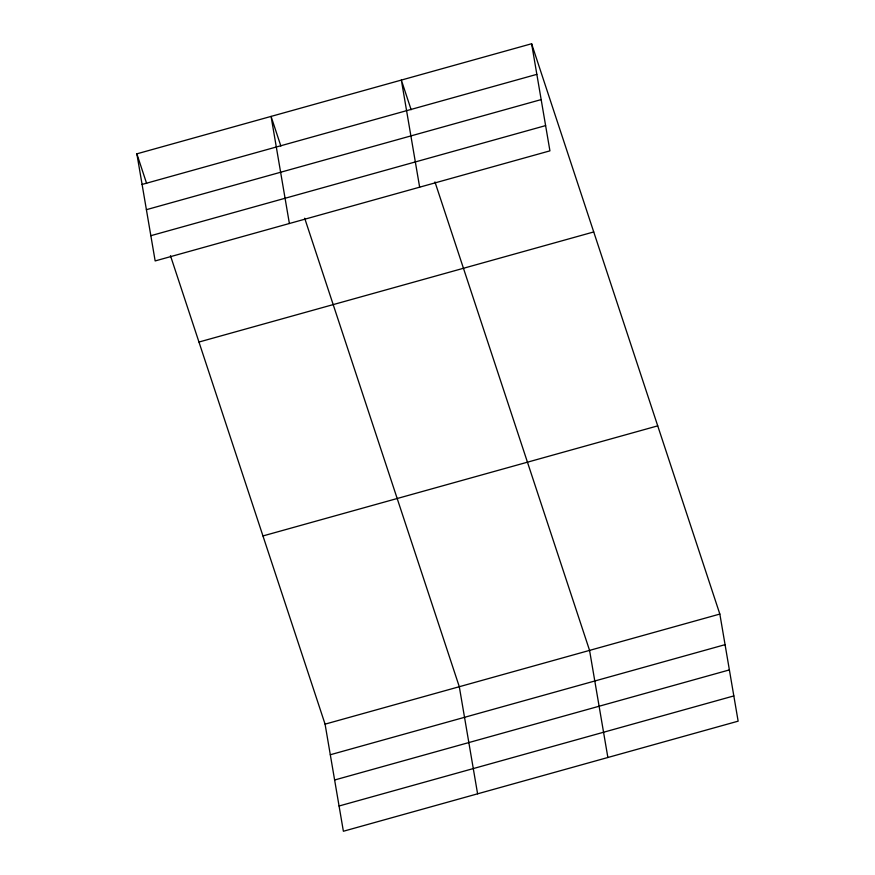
<?xml version="1.0" encoding="UTF-8"?>
<svg xmlns="http://www.w3.org/2000/svg" width="875" height="875" viewBox="0 0 875 875"><rect width="100%" height="100%" fill="white"/><g stroke="black" fill="none" stroke-linecap="round" stroke-linejoin="round"><path stroke-width="1.31" d="M531.617 43.75L549.927 150.85L155.159 260.936L136.861 153.836L531.617 43.75L719.841 614.064L738.139 721.164L343.383 831.25L325.073 724.15L170.461 255.675M142.089 184.439L536.845 74.353M146.398 209.683L541.166 99.597M150.85 235.692L545.606 125.606M198.964 342.038L593.731 231.952M262.959 535.938L657.727 425.863M325.073 724.15L719.841 614.064M330.302 754.753L725.069 644.667M334.622 779.997L729.378 669.911M339.062 806.006L733.83 695.92M411.13 109.725L401.352 80.073L419.65 187.184M434.952 181.912L589.564 650.387L607.873 757.498M280.864 146.048L271.075 116.408L289.384 223.508M304.686 218.236L459.298 686.722L477.597 793.822M136.861 153.836L146.639 183.487"/></g></svg>
